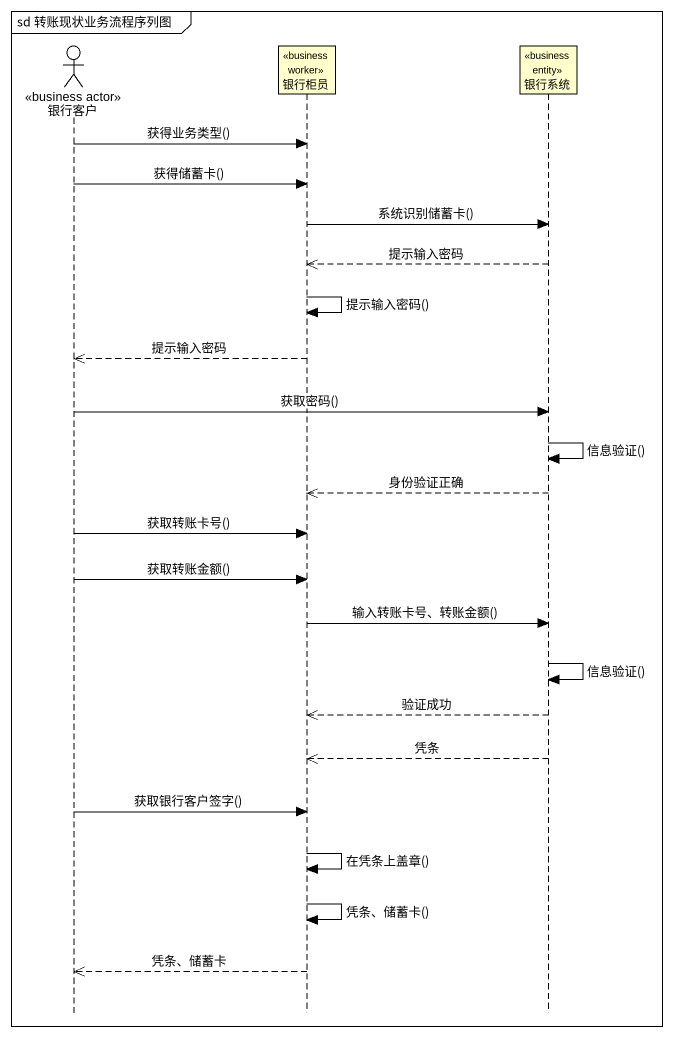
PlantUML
@startuml
mainframe sd 转账现状业务流程序列图
hide footbox
actor 银行客户 <<business actor>>
participant 银行柜员 <<business worker>>
participant 银行系统 <<business entity>>

银行客户 -> 银行柜员 : 获得业务类型()
银行客户 -> 银行柜员 : 获得储蓄卡()
银行柜员 -> 银行系统 : 系统识别储蓄卡()
银行系统 -->> 银行柜员 : 提示输入密码
银行柜员 -> 银行柜员 : 提示输入密码()
银行柜员 -->> 银行客户 : 提示输入密码
银行客户 -> 银行系统 : 获取密码()
银行系统 -> 银行系统 : 信息验证()
银行系统 -->> 银行柜员 : 身份验证正确
银行客户 -> 银行柜员 : 获取转账卡号()
银行客户 -> 银行柜员 : 获取转账金额()
银行柜员 -> 银行系统 : 输入转账卡号、转账金额()
银行系统 -> 银行系统 : 信息验证()
银行系统 -->> 银行柜员 : 验证成功
银行系统 -->> 银行柜员 : 凭条
银行客户 -> 银行柜员 : 获取银行客户签字()
银行柜员 -> 银行柜员 : 在凭条上盖章()
银行柜员 -> 银行柜员 : 凭条、储蓄卡()
银行柜员 -->> 银行客户 : 凭条、储蓄卡
@enduml
